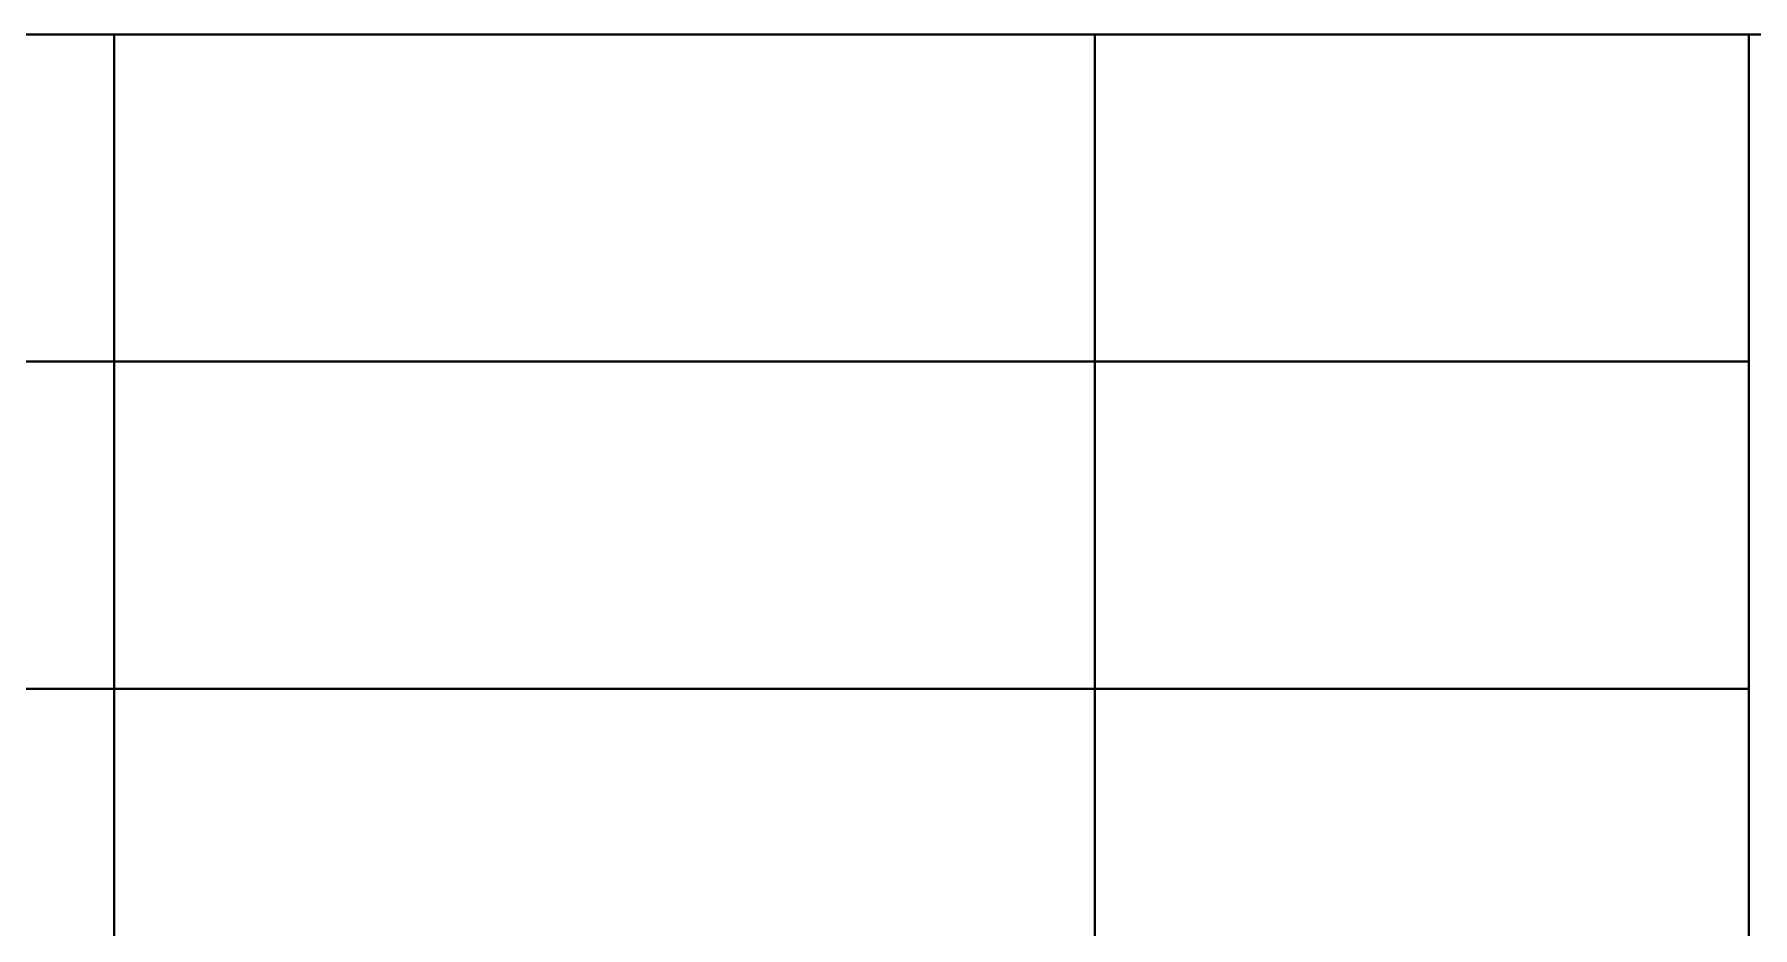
# Model space of a CAD drawing. Header units: millimetres. Extents: x 12064 to 35004, y -6103 to -2658.
# Drawn here: x 30051.79 to 30078.09, y -3100.19 to -3086.53 of the extents above; entities that cross this region are included whole.
import ezdxf

# ---------------------------------------------------------------- set-up
doc = ezdxf.new("R2010")
doc.units = ezdxf.units.MM
doc.layers.add('Layer_06', color=7, linetype='Continuous', lineweight=40)

msp = doc.modelspace()

# ---------------------------------------------------------------- linework, layer by layer
at = {"layer": 'Layer_06', "linetype": 'Continuous'}
for p, q in [((30012.987, -3091.534), (30078.031, -3091.534)), ((30012.987, -3096.537), (30078.031, -3096.537))]:
    msp.add_line(p, q, dxfattribs=at)
for points in [[(30198.111, -3086.531), (30012.987, -3086.531), (30012.987, -3141.567)], [(30053.014, -3086.531), (30053.014, -3141.567)], [(30068.024, -3086.531), (30068.024, -3141.567)], [(30078.031, -3086.531), (30078.031, -3141.567)]]:
    msp.add_lwpolyline(points, dxfattribs=at)

doc.saveas('drawing.dxf')
